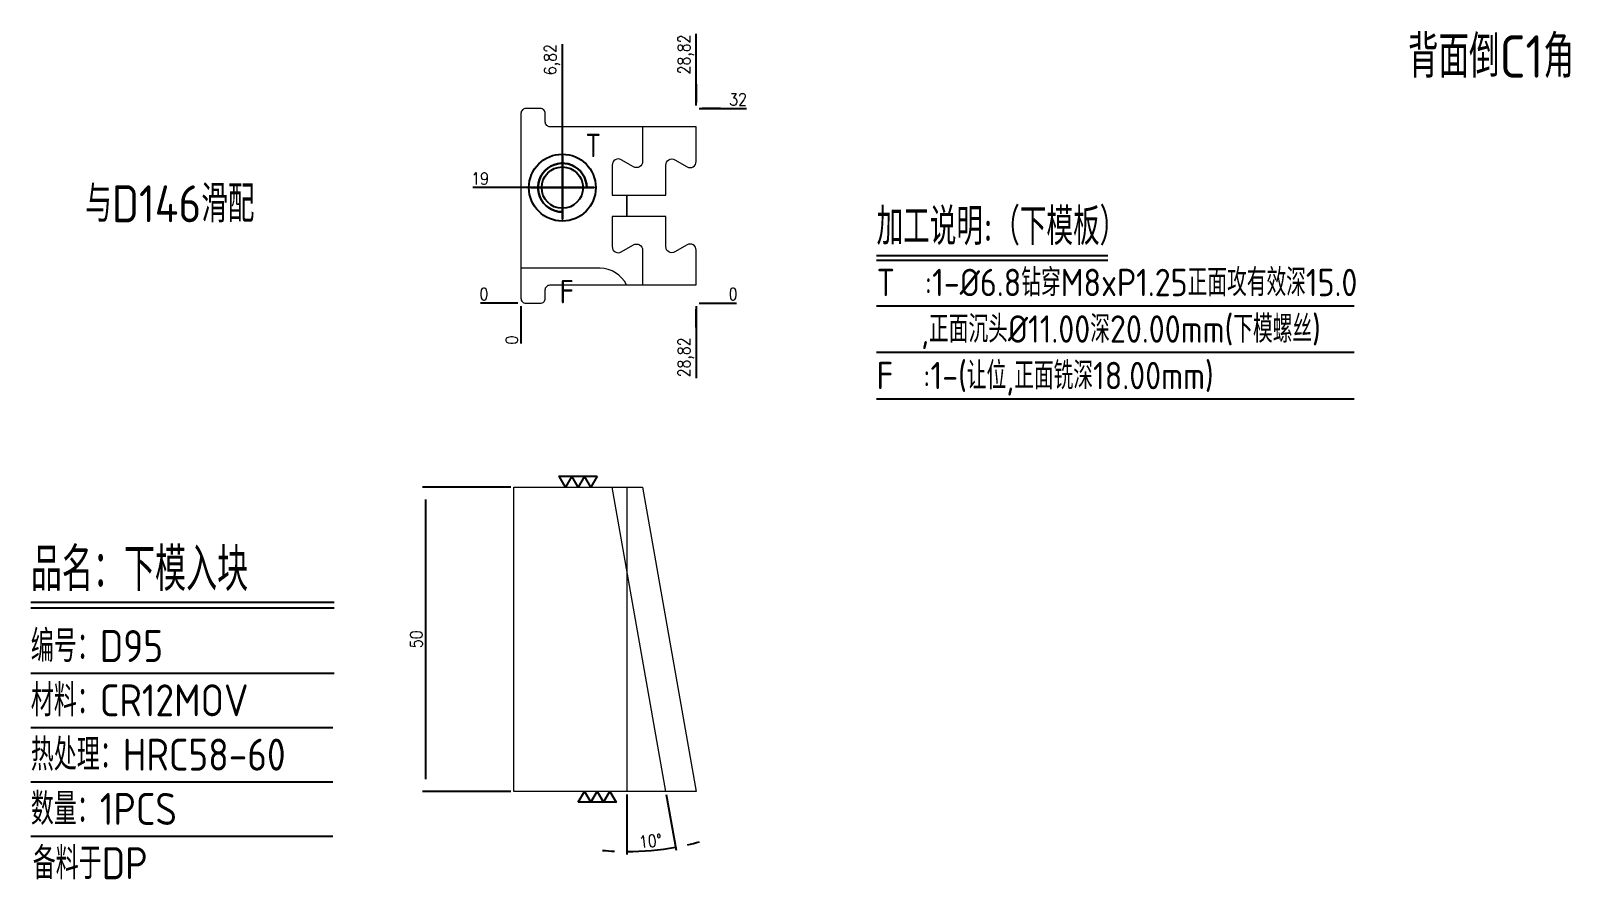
# Model space of a CAD drawing. Header units: millimetres. Extents: x 124037 to 124290, y -3039 to -2899.
import ezdxf
from ezdxf.enums import TextEntityAlignment as Align

# ---------------------------------------------------------------- set-up
doc = ezdxf.new("R2010")
doc.units = ezdxf.units.MM
doc.linetypes.add('CENTER', pattern=[0])
doc.linetypes.add('HIDDEN', pattern=[0])
for name, color, linetype in [('DIE_P', 2, 'Continuous'), ('DIM', 4, 'Continuous'), ('TEXT', 4, 'Continuous')]:
    doc.layers.add(name, color=color, linetype=linetype)
doc.styles.add('gbenor', font='gbenor.shx', dxfattribs={"bigfont": 'gbcbig.shx'})
doc.styles.get("Standard").update_dxf_attribs({"font": 'txt.shx', "width": 0.85, "bigfont": 'ctxt.shx'})
doc.dimstyles.new('T-2-WX', dxfattribs={"dimtxt": 2, "dimasz": 2, "dimexe": 0.5, "dimexo": 0.5, "dimgap": 0.5, "dimtad": 1, "dimtxsty": 'Standard', "dimblk": 'OPEN30', "dimcen": 0, "dimazin": 3, "dimtfac": 1, "dimtmove": 0, "dimatfit": 3, "dimldrblk": 'OPEN30', "dimlwd": -1, "dimlwe": -1})

# ---------------------------------------------------------------- blocks, each defined once
blk = doc.blocks.new('*D7579')
at = {"layer": 'Defpoints', "color": 0}
for p in [(124117.38, -2943.85), (124146.19, -2943.85), (124151.19, -2943.85)]:
    blk.add_point(p, dxfattribs=at)
at = {"layer": 'DIM', "color": 0}
blk.add_line((124146.69, -2943.85), (124152.83, -2943.85), dxfattribs=at)
at = {"layer": 'DIM', "color": 0, "insert": (124152.26, -2942.35), "char_height": 2, "attachment_point": 5}
blk.add_mtext('0', dxfattribs=at)
blk = doc.blocks.new('_Open30')
blk = doc.blocks.new('*D7580')
at = {"layer": 'Defpoints', "color": 0}
for p in [(124146.19, -2911.85), (124151.19, -2911.85), (124117.38, -2943.85)]:
    blk.add_point(p, dxfattribs=at)
at = {"layer": 'DIM', "color": 0}
for p, q in [((124146.69, -2911.85), (124150.19, -2911.85)), ((124150.19, -2911.85), (124147.19, -2911.85)), ((124147.19, -2911.85), (124154.45, -2911.85))]:
    blk.add_line(p, q, dxfattribs=at)
at = {"layer": 'DIM', "color": 0, "insert": (124153.07, -2910.35), "char_height": 2, "attachment_point": 5}
blk.add_mtext('32', dxfattribs=at)
blk = doc.blocks.new('*D7581')
at = {"layer": 'Defpoints', "color": 0}
for p in [(124112.38, -2943.85), (124117.38, -2943.85), (124117.38, -2943.85)]:
    blk.add_point(p, dxfattribs=at)
at = {"layer": 'DIM', "color": 0}
blk.add_line((124116.88, -2943.85), (124110.75, -2943.85), dxfattribs=at)
at = {"layer": 'DIM', "color": 0, "insert": (124111.31, -2942.35), "char_height": 2, "attachment_point": 5}
blk.add_mtext('0', dxfattribs=at)
blk = doc.blocks.new('*D7582')
at = {"layer": 'Defpoints', "color": 0}
for p in [(124112.38, -2924.85), (124124.19, -2924.85), (124117.38, -2943.85)]:
    blk.add_point(p, dxfattribs=at)
at = {"layer": 'DIM', "color": 0}
for p, q in [((124116.38, -2924.85), (124109.45, -2924.85)), ((124120.19, -2924.85), (124116.38, -2924.85)), ((124123.69, -2924.85), (124120.19, -2924.85))]:
    blk.add_line(p, q, dxfattribs=at)
at = {"layer": 'DIM', "color": 0, "insert": (124110.66, -2923.35), "char_height": 2, "attachment_point": 5}
blk.add_mtext('19', dxfattribs=at)
blk = doc.blocks.new('*D7583')
at = {"layer": 'Defpoints', "color": 0}
for p in [(124117.38, -2943.85), (124146.19, -2943.85), (124146.19, -2948.85)]:
    blk.add_point(p, dxfattribs=at)
at = {"layer": 'DIM', "color": 0}
for p, q in [((124146.19, -2944.35), (124146.19, -2947.85)), ((124146.19, -2947.85), (124146.19, -2944.85)), ((124146.19, -2944.85), (124146.19, -2956.15))]:
    blk.add_line(p, q, dxfattribs=at)
at = {"layer": 'DIM', "color": 0, "insert": (124144.5, -2952.75), "char_height": 2, "attachment_point": 5, "rotation": 90}
blk.add_mtext('28,82', dxfattribs=at)
blk = doc.blocks.new('*D7584')
at = {"layer": 'Defpoints', "color": 0}
for p in [(124117.38, -2943.85), (124117.38, -2943.85), (124117.38, -2948.85)]:
    blk.add_point(p, dxfattribs=at)
at = {"layer": 'DIM', "color": 0}
blk.add_line((124117.38, -2944.35), (124117.38, -2950.48), dxfattribs=at)
at = {"layer": 'DIM', "color": 0, "insert": (124115.88, -2949.91), "char_height": 2, "attachment_point": 5, "rotation": 90}
blk.add_mtext('0', dxfattribs=at)
blk = doc.blocks.new('*D7585')
at = {"layer": 'Defpoints', "color": 0}
for p in [(124146.19, -2906.85), (124146.19, -2911.85), (124117.38, -2943.85)]:
    blk.add_point(p, dxfattribs=at)
at = {"layer": 'DIM', "color": 0}
for p, q in [((124146.19, -2910.85), (124146.19, -2899.55)), ((124146.19, -2911.35), (124146.19, -2907.85)), ((124146.19, -2907.85), (124146.19, -2910.85))]:
    blk.add_line(p, q, dxfattribs=at)
at = {"layer": 'DIM', "color": 0, "insert": (124144.5, -2902.95), "char_height": 2, "attachment_point": 5, "rotation": 90}
blk.add_mtext('28,82', dxfattribs=at)
blk = doc.blocks.new('*D7586')
at = {"layer": 'Defpoints', "color": 0}
for p in [(124124.19, -2906.85), (124124.19, -2924.85), (124117.38, -2943.85)]:
    blk.add_point(p, dxfattribs=at)
at = {"layer": 'DIM', "color": 0}
for p, q in [((124124.19, -2910.85), (124124.19, -2901.25)), ((124124.19, -2914.85), (124124.19, -2910.85)), ((124124.19, -2924.35), (124124.19, -2914.85))]:
    blk.add_line(p, q, dxfattribs=at)
at = {"layer": 'DIM', "color": 0, "insert": (124122.5, -2903.8), "char_height": 2, "attachment_point": 5, "rotation": 90}
blk.add_mtext('6,82', dxfattribs=at)
blk = doc.blocks.new('*D7587')
at = {"layer": 'Defpoints', "color": 0}
for p in [(124116.2, -2974.1), (124101.7, -3024.1), (124116.2, -3024.1)]:
    blk.add_point(p, dxfattribs=at)
at = {"layer": 'DIM', "color": 0}
for p, q in [((124115.7, -2974.1), (124101.2, -2974.1)), ((124101.7, -2976.1), (124101.7, -3022.1)), ((124115.7, -3024.1), (124101.2, -3024.1))]:
    blk.add_line(p, q, dxfattribs=at)
at = {"layer": 'DIM', "color": 0, "insert": (124100.2, -2999.1), "char_height": 2, "attachment_point": 5, "rotation": 90}
blk.add_mtext('50', dxfattribs=at)
blk = doc.blocks.new('*D7588')
at = {"layer": 'Defpoints', "color": 0}
for p in [(124132.38, -2974.1), (124134.77, -2974.1), (124134.77, -3024.1), (124141.2, -3024.1), (124137.47, -3033.9)]:
    blk.add_point(p, dxfattribs=at)
at = {"layer": 'DIM', "color": 0}
for p, q in [((124134.77, -3024.6), (124134.77, -3034.48)), ((124141.28, -3024.59), (124142.9, -3033.77))]:
    blk.add_line(p, q, dxfattribs=at)
for start, end in [(265.0491, 267.5245), (270, 280), (282.4755, 284.9509)]:
    blk.add_arc((124134.77, -2987.68), 46.29, start, end, dxfattribs=at)
at = {"layer": 'DIM', "color": 0, "insert": (124138.67, -3032.26), "char_height": 2, "attachment_point": 5, "rotation": 5}
blk.add_mtext('10%%d', dxfattribs=at)

msp = doc.modelspace()

# ---------------------------------------------------------------- linework, layer by layer
at = {"layer": 'DIE_P', "color": 2, "linetype": 'HIDDEN', "lineweight": 15, "ltscale": 5}
msp.add_line((124134.775, -2974.098), (124134.775, -3024.098), dxfattribs=at)
at = {"layer": 'DIE_P', "linetype": 'Continuous', "lineweight": 15}
msp.add_lwpolyline([(124146.195, -2940.846), (124146.195, -2935.128, 0.5773503), (124144.695, -2934.262), (124142.695, -2935.416, -0.5773503), (124141.195, -2934.55), (124141.195, -2929.596), (124134.775, -2929.596), (124134.775, -2926.096), (124141.195, -2926.096), (124141.195, -2921.141, -0.5773503), (124142.695, -2920.275), (124144.695, -2921.43, 0.5773503), (124146.195, -2920.564), (124146.195, -2914.846), (124122.179, -2914.846, -0.4142136), (124121.379, -2914.046), (124121.379, -2912.646, 0.4142136), (124120.579, -2911.846), (124118.179, -2911.846, 0.4142136), (124117.379, -2912.646), (124117.379, -2943.046, 0.4142136), (124118.179, -2943.846), (124120.579, -2943.846, 0.4142136), (124121.379, -2943.046), (124121.379, -2941.646, -0.4142136), (124122.179, -2940.846)], format="xyb", close=True, dxfattribs=at)
at = {"layer": 'DIE_P', "lineweight": 15}
msp.add_lwpolyline([(124137.379, -2914.846), (124137.379, -2920.564, -0.5773503), (124135.879, -2921.43), (124133.879, -2920.275, 0.5773503), (124132.379, -2921.141), (124132.379, -2926.096), (124134.775, -2926.096), (124134.775, -2929.596), (124132.379, -2929.596), (124132.379, -2934.55, 0.5773503), (124133.879, -2935.416), (124135.879, -2934.262, -0.5773503), (124137.379, -2935.128), (124137.379, -2940.846)], format="xyb", dxfattribs=at)
at = {"layer": 'DIE_P', "color": 4, "linetype": 'CENTER', "ltscale": 0.007}
for points in [[(124124.195, -2919.646), (124124.195, -2930.046)], [(124118.995, -2924.846), (124129.395, -2924.846)]]:
    msp.add_lwpolyline(points, close=True, dxfattribs=at)
at = {"layer": 'DIE_P'}
msp.add_lwpolyline([(124128.195, -2924.846, 2.4142136), (124124.195, -2928.846, -2.4142136)], format="xyb", close=True, dxfattribs=at)
at = {"layer": 'DIE_P', "color": 94, "linetype": 'Continuous', "lineweight": 15}
msp.add_lwpolyline([(124134.726, -2940.846, 0.2889655), (124130.395, -2938.114), (124117.379, -2938.114), (124117.379, -2943.046, 0.4142136), (124118.179, -2943.846), (124120.579, -2943.846, 0.4142136), (124121.379, -2943.046), (124121.379, -2941.646, -0.4142136), (124122.179, -2940.846)], format="xyb", close=True, dxfattribs=at)
at = {"layer": 'DIE_P', "color": 4}
for points in [[(124129.905, -2972.298), (124128.866, -2974.098), (124127.827, -2972.298), (124126.788, -2974.098), (124125.748, -2972.298), (124124.709, -2974.098), (124123.67, -2972.298), (124129.905, -2972.298)], [(124126.788, -3025.898), (124127.827, -3024.098), (124128.866, -3025.898), (124129.905, -3024.098), (124130.945, -3025.898), (124131.984, -3024.098), (124133.023, -3025.898), (124126.788, -3025.898)]]:
    msp.add_lwpolyline(points, close=True, dxfattribs=at)
at = {"layer": 'DIE_P', "color": 2, "lineweight": 15}
msp.add_lwpolyline([(124137.379, -2974.098), (124146.196, -3024.098), (124116.196, -3024.098), (124116.196, -2974.098)], close=True, dxfattribs=at)
msp.add_lwpolyline([(124141.196, -3024.098), (124132.379, -2974.098)], dxfattribs=at)
at = {"layer": 'DIE_P'}
for radius in [5.5, 5.5, 3.4, 3.4]:
    msp.add_circle((124124.195, -2924.846), radius, dxfattribs=at)
at = {"layer": 'DIM', "color": 4, "linetype": 'Continuous', "lineweight": 25}
for p, q in [((124036.813, -2992.981), (124086.679, -2992.981)), ((124036.813, -2993.9), (124086.679, -2993.9)), ((124036.813, -3004.666), (124086.679, -3004.666)), ((124036.813, -3013.593), (124086.462, -3013.593)), ((124036.813, -3022.521), (124086.462, -3022.521)), ((124036.813, -3031.449), (124086.462, -3031.449))]:
    msp.add_line(p, q, dxfattribs=at)
at = {"layer": 'TEXT', "color": 3}
for p, q in [((124175.839, -2936.009), (124213.855, -2936.009)), ((124175.839, -2936.796), (124213.855, -2936.796)), ((124175.839, -2944.266), (124254.352, -2944.266)), ((124175.839, -2951.916), (124254.352, -2951.916)), ((124175.839, -2959.566), (124254.352, -2959.566))]:
    msp.add_line(p, q, dxfattribs=at)

# ---------------------------------------------------------------- texts
at = {"layer": 'DIM', "color": 3, "linetype": 'Continuous', "lineweight": 25, "style": 'gbenor'}
for s, height, p in [('品名：下模入块', 7.0896, (124036.813, -2991.143)), ('编号：D95', 5.2515, (124036.813, -3002.828)), ('材料：CR12MOV', 5.2515, (124036.813, -3011.755)), ('热处理：HRC58-60', 5.25154, (124036.813, -3020.683)), ('数量：1PCS', 5.2515, (124036.813, -3029.611)), ('备料于DP', 5.2515, (124037.132, -3038.538))]:
    msp.add_text(s, height=height, dxfattribs=at).set_placement(p)
at = {"layer": 'TEXT', "color": 4, "lineweight": 18, "style": 'gbenor'}
msp.add_text('背面倒C1角', height=6.9635, dxfattribs=at).set_placement((124263.206, -2906.777))
at = {"layer": 'TEXT', "color": 4, "style": 'gbenor'}
for s, p in [('T', (124129.269, -2917.909)), ('F', (124124.922, -2941.955))]:
    msp.add_text(s, height=3.84, dxfattribs=at).set_placement(p, align=Align.MIDDLE_CENTER)
for s, height, p in [('与D146滑配', 6.075, (124045.762, -2930.543)), ('加工说明:（下模板）', 6.075, (124175.839, -2934.276)), ('T  :1-%%C6.8钻穿M8xP1.25正面攻有效深15.0', 4.5, (124175.839, -2942.691)), ('   ,正面沉头%%C11.00深20.00mm(下模螺丝)', 4.5, (124175.839, -2950.341)), ('F  :1-(让位,正面铣深18.00mm)', 4.5, (124175.839, -2957.991))]:
    msp.add_text(s, height=height, dxfattribs=at).set_placement(p)

# ---------------------------------------------------------------- dimensions: what is measured, and where the dimension line sits
at = {"layer": 'DIM', "color": 4}
for feature_location, offset, dtype, origin, picture, middle in [((124146.195, -2911.846), (0, 5), 1, (124117.379, -2943.846), '*D7585', (124144.504, -2902.946)), ((124124.195, -2924.846), (0, 18), 1, (124117.379, -2943.846), '*D7586', (124122.504, -2903.796)), ((124146.195, -2911.846), (5, 0), 0, (124117.379, -2943.846), '*D7580', (124153.071, -2910.346)), ((124124.195, -2924.846), (-11.816, 0), 0, (124117.379, -2943.846), '*D7582', (124110.664, -2923.346)), ((124117.378507666, -2943.845557969), (-5, 0), 0, (124117.378507666, -2943.845557969), '*D7581', (124111.311840999, -2942.345557969)), ((124146.194856721, -2943.845557969), (5, 0), 0, (124117.378507666, -2943.845557969), '*D7579', (124152.261523388, -2942.345557969)), ((124117.378507666, -2943.845557969), (0, -5), 1, (124117.378507666, -2943.845557969), '*D7584', (124115.878507666, -2949.912224636)), ((124146.195, -2943.846), (0, -5), 1, (124117.379, -2943.846), '*D7583', (124144.504, -2952.746))]:
    dim = msp.add_ordinate_dim(feature_location=feature_location, offset=offset, dtype=dtype, origin=origin, dimstyle='T-2-WX', dxfattribs=at)
    dim.commit()
    dim.dimension.update_dxf_attribs({"geometry": picture, "text_midpoint": middle})
dim = msp.add_linear_dim(base=(124101.702, -3024.098), p1=(124116.196, -2974.098), p2=(124116.196, -3024.098), angle=90, dimstyle='T-2-WX', dxfattribs=at)
dim.commit()
dim.dimension.update_dxf_attribs({"geometry": '*D7587', "text_midpoint": (124100.202, -2999.098)})
dim = msp.add_angular_dim_2l(base=(124137.467, -3033.9), line1=((124141.196, -3024.098), (124132.379, -2974.098)), line2=((124134.775, -2974.098), (124134.775, -3024.098)), dimstyle='T-2-WX', dxfattribs=at)
dim.commit()
dim.dimension.update_dxf_attribs({"geometry": '*D7588', "text_midpoint": (124138.675, -3032.26)})

doc.saveas('drawing.dxf')
